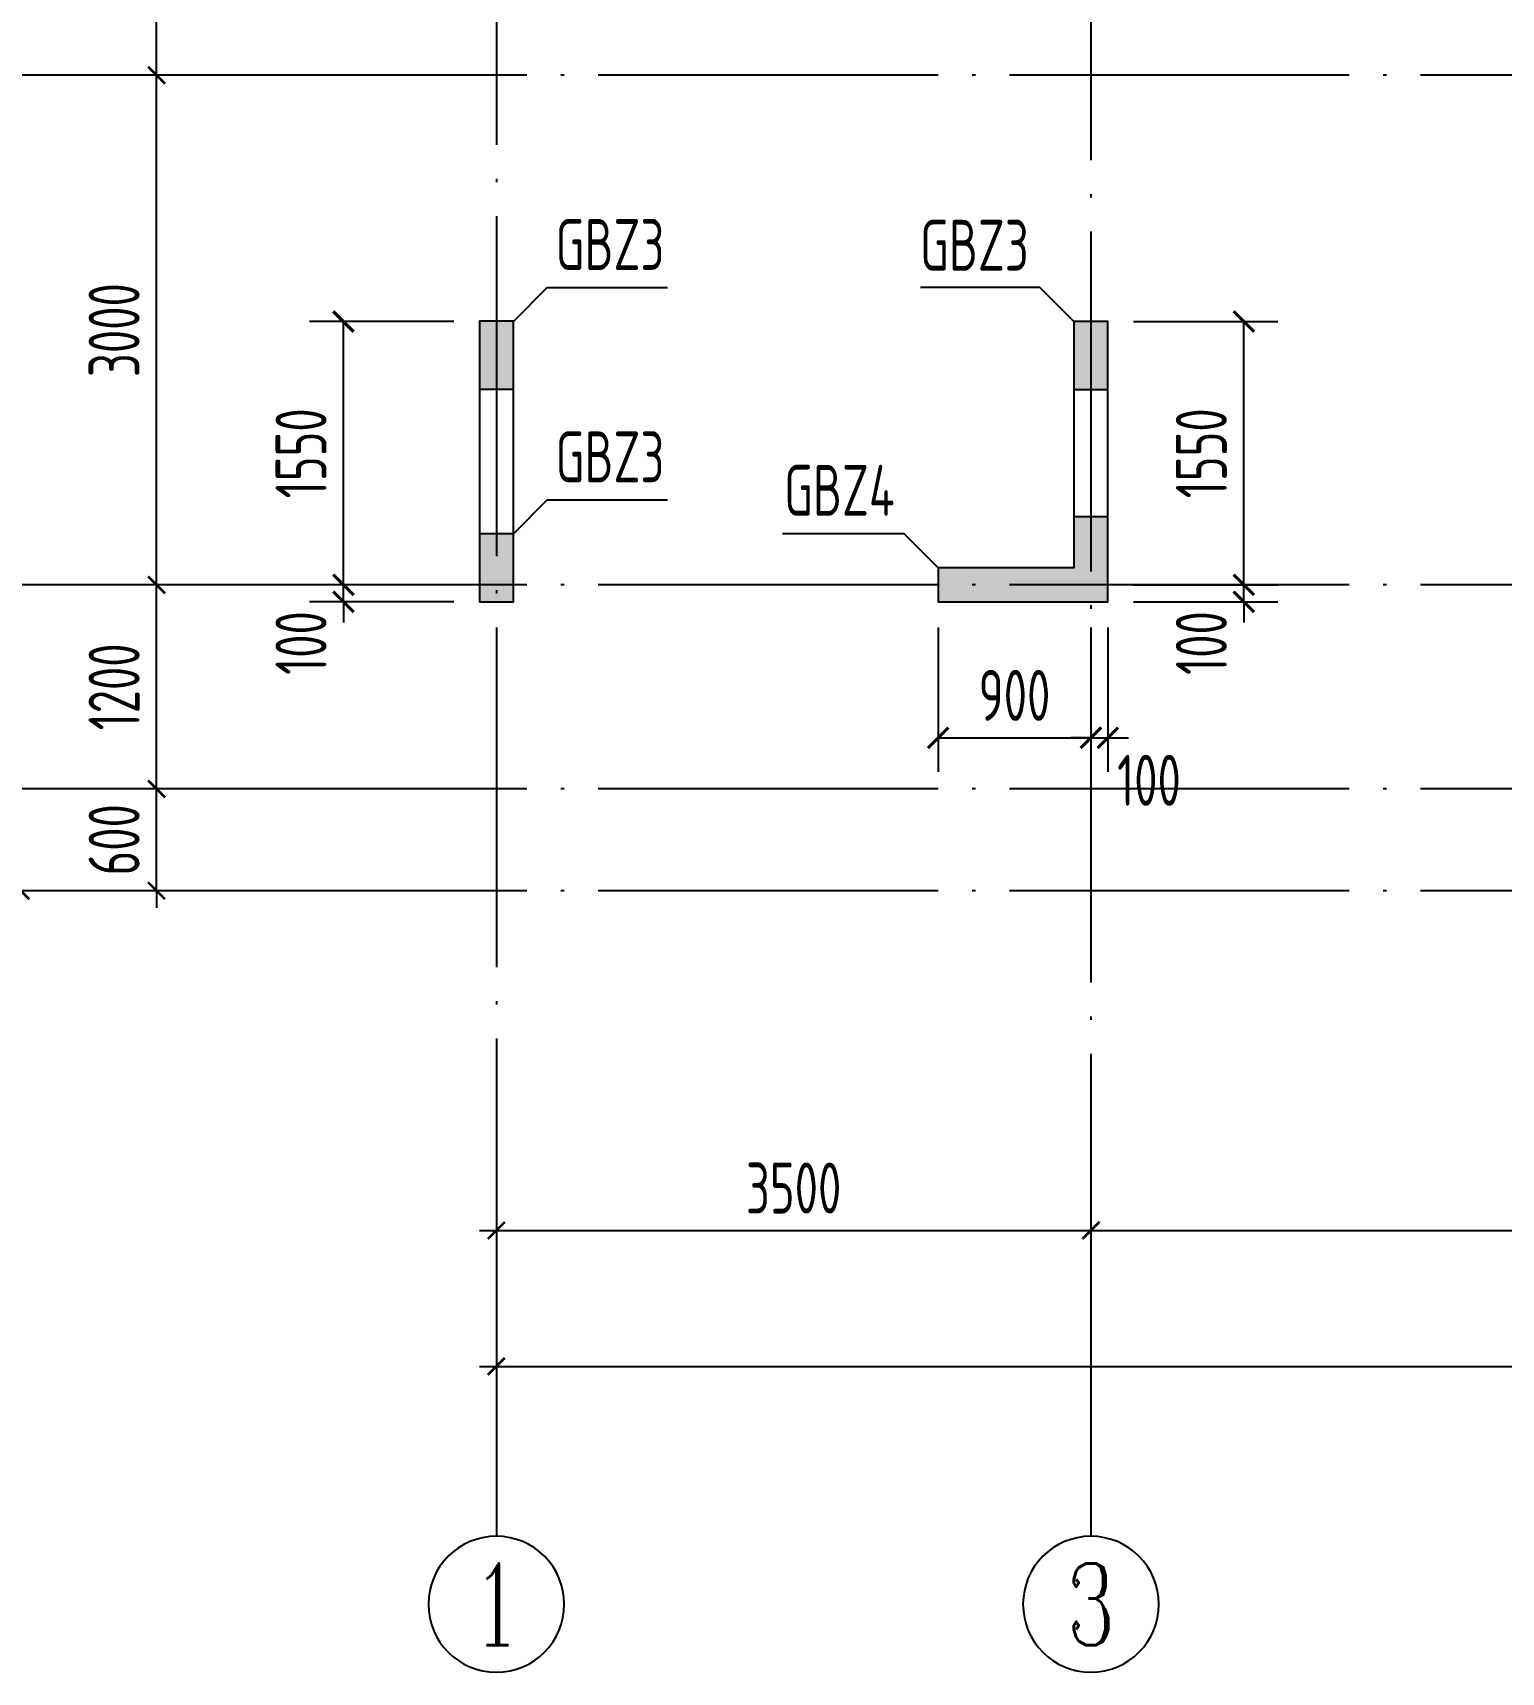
# Model space of a CAD drawing. Extents: x -668857 to 143095, y -247466 to 228182.
# Drawn here: x -330372 to -321728, y -11719 to -2069 of the extents above; entities that cross this region are included whole.
import ezdxf
from ezdxf.enums import TextEntityAlignment as Align

# ---------------------------------------------------------------- set-up
doc = ezdxf.new("R2010")
doc.units = 0
doc.header["$LTSCALE"] = 1000
doc.linetypes.add('DOTE', pattern=[2.42, 2, -0.2, 0.02, -0.2])
doc.layers.get('0').update_dxf_attribs({"linetype": 'CONTINUOUS'})
doc.layers.get('DEFPOINTS').update_dxf_attribs({"linetype": 'CONTINUOUS'})
for name, color, linetype in [('A-AXIS', 1, 'CONTINUOUS'), ('A-DOTE', 10, 'DOTE'), ('AXIS_NUM', 7, 'CONTINUOUS'), ('S-Q墙实线', 6, 'CONTINUOUS'), ('S-Q墙标注', 3, 'CONTINUOUS'), ('S-X详图填充', 252, 'CONTINUOUS'), ('S-X详图实线', 4, 'CONTINUOUS'), ('S-Y一般标注', 3, 'CONTINUOUS'), ('S-Z柱编号', 6, 'CONTINUOUS')]:
    doc.layers.add(name, color=color, linetype=linetype)
doc.styles.add('TSSD_Axis', font='complex.shx', dxfattribs={"width": 0.7, "bigfont": 'hztxt.shx'})
doc.styles.add('TSSD_DIMENSION', font='Tssdeng.shx', dxfattribs={"width": 0.7, "bigfont": 'tssdchn.shx'})
doc.styles.add('TSSD_REIN', font='tssdeng.shx', dxfattribs={"width": 0.7, "height": 300, "bigfont": 'tssdchn.shx'})
doc.styles.add('结构文字', font='zstxt.shx', dxfattribs={"width": 0.7, "bigfont": 'zshz.shx'})
doc.dimstyles.new('STRUCK', dxfattribs={"dimtxt": 400, "dimasz": 121, "dimexe": 200, "dimexo": 150, "dimgap": 115, "dimtad": 1, "dimdec": 0, "dimdsep": 46, "dimtxsty": '结构文字', "dimblk": 'ARCHTICK', "dimcen": 400, "dimclrd": 3, "dimclre": 3, "dimclrt": 7, "dimadec": 0, "dimazin": 0, "dimtfac": 1, "dimtdec": 0, "dimtix": 1, "dimtmove": 2, "dimatfit": 3, "dimldrblk": '_DIMX', "dimfxl": 0, "dimtolj": 1, "dimtzin": 0, "dimarcsym": 0})
doc.dimstyles.new('TSSD_100_100', dxfattribs={"dimtxt": 300, "dimasz": 100, "dimexe": 100, "dimexo": 250, "dimgap": 100, "dimtad": 1, "dimdec": 0, "dimzin": 0, "dimdsep": 46, "dimtxsty": 'TSSD_DIMENSION', "dimblk": 'ARCHTICK', "dimcen": 0, "dimdle": 100, "dimclrt": 7, "dimadec": 0, "dimazin": 0, "dimtfac": 1, "dimtdec": 0, "dimtix": 1, "dimtmove": 2, "dimatfit": 3, "dimldrblk": 'ARCHTICK', "dimfxl": 0, "dimtolj": 1, "dimtzin": 0, "dimarcsym": 0})

# ---------------------------------------------------------------- blocks, each defined once
blk = doc.blocks.new('_ArchTick')
at = {"color": 0, "linetype": 'ByBlock', "const_width": 0.15}
blk.add_lwpolyline([(-0.5, -0.5), (0.5, 0.5)], dxfattribs=at)
blk = doc.blocks.new('*D120')
at = {"layer": 'DEFPOINTS', "color": 0}
for p in [(2600, 5200), (3600, 5200), (3600, 4600)]:
    blk.add_point(p, dxfattribs=at)
at = {"layer": 'S-Y一般标注', "color": 0, "lineweight": -2}
for p, q in [((2600, 5200), (2600, 5300)), ((3350, 5200), (2500, 5200)), ((2600, 4600), (2600, 5200)), ((3350, 4600), (2500, 4600)), ((2600, 4600), (2600, 4500))]:
    blk.add_line(p, q, dxfattribs=at)
at = {"layer": 'S-Y一般标注', "color": 0, "lineweight": -2, "xscale": 100, "yscale": 100, "zscale": 100}
for p, rotation in [((2600, 5200), 270), ((2600, 4600), 90)]:
    blk.add_blockref('_ArchTick', p, dxfattribs=dict(at, rotation=rotation))
at = {"layer": 'S-Y一般标注', "color": 7, "insert": (2350, 4900), "char_height": 300, "attachment_point": 5, "rotation": 90, "style": 'TSSD_DIMENSION'}
blk.add_mtext('\\A1;600', dxfattribs=at)
blk = doc.blocks.new('*D121')
at = {"layer": 'DEFPOINTS', "color": 0}
for p in [(2600, 10900), (3600, 10900), (3600, 9400)]:
    blk.add_point(p, dxfattribs=at)
at = {"layer": 'S-Y一般标注', "color": 0, "lineweight": -2}
for p, q in [((2600, 9300), (2600, 11000)), ((3350, 10900), (2500, 10900)), ((3350, 9400), (2500, 9400))]:
    blk.add_line(p, q, dxfattribs=at)
at = {"layer": 'S-Y一般标注', "color": 0, "lineweight": -2, "xscale": 100, "yscale": 100, "zscale": 100}
for p, rotation in [((2600, 10900), 90), ((2600, 9400), 270)]:
    blk.add_blockref('_ArchTick', p, dxfattribs=dict(at, rotation=rotation))
at = {"layer": 'S-Y一般标注', "color": 7, "insert": (2350, 10150), "char_height": 300, "attachment_point": 5, "rotation": 90, "style": 'TSSD_DIMENSION'}
blk.add_mtext('\\A1;1500', dxfattribs=at)
blk = doc.blocks.new('*D126')
at = {"layer": 'DEFPOINTS', "color": 0}
for p in [(1800, 17150), (3600, 17150), (3600, 4600)]:
    blk.add_point(p, dxfattribs=at)
at = {"layer": 'S-Y一般标注', "color": 0, "lineweight": -2}
for p, q in [((1800, 4500), (1800, 17250)), ((3350, 17150), (1700, 17150)), ((3350, 4600), (1700, 4600))]:
    blk.add_line(p, q, dxfattribs=at)
at = {"layer": 'S-Y一般标注', "color": 0, "lineweight": -2, "xscale": 100, "yscale": 100, "zscale": 100}
for p, rotation in [((1800, 17150), 90), ((1800, 4600), 270)]:
    blk.add_blockref('_ArchTick', p, dxfattribs=dict(at, rotation=rotation))
at = {"layer": 'S-Y一般标注', "color": 7, "insert": (1550, 10875), "char_height": 300, "attachment_point": 5, "rotation": 90, "style": 'TSSD_DIMENSION'}
blk.add_mtext('\\A1;12550', dxfattribs=at)
blk = doc.blocks.new('*D128')
at = {"layer": 'DEFPOINTS', "color": 0}
for p in [(2600, 6400), (3600, 6400), (3600, 5200)]:
    blk.add_point(p, dxfattribs=at)
at = {"layer": 'S-Y一般标注', "color": 0, "lineweight": -2}
for p, q in [((2600, 5100), (2600, 6500)), ((3350, 6400), (2500, 6400)), ((3350, 5200), (2500, 5200))]:
    blk.add_line(p, q, dxfattribs=at)
at = {"layer": 'S-Y一般标注', "color": 0, "lineweight": -2, "xscale": 100, "yscale": 100, "zscale": 100}
for p, rotation in [((2600, 6400), 90), ((2600, 5200), 270)]:
    blk.add_blockref('_ArchTick', p, dxfattribs=dict(at, rotation=rotation))
at = {"layer": 'S-Y一般标注', "color": 7, "insert": (2350, 5800), "char_height": 300, "attachment_point": 5, "rotation": 90, "style": 'TSSD_DIMENSION'}
blk.add_mtext('\\A1;1200', dxfattribs=at)
blk = doc.blocks.new('*D129')
at = {"layer": 'DEFPOINTS', "color": 0}
for p in [(2600, 9400), (3600, 9400), (3600, 6400)]:
    blk.add_point(p, dxfattribs=at)
at = {"layer": 'S-Y一般标注', "color": 0, "lineweight": -2}
for p, q in [((2600, 6300), (2600, 9500)), ((3350, 9400), (2500, 9400)), ((3350, 6400), (2500, 6400))]:
    blk.add_line(p, q, dxfattribs=at)
at = {"layer": 'S-Y一般标注', "color": 0, "lineweight": -2, "xscale": 100, "yscale": 100, "zscale": 100}
for p, rotation in [((2600, 9400), 90), ((2600, 6400), 270)]:
    blk.add_blockref('_ArchTick', p, dxfattribs=dict(at, rotation=rotation))
at = {"layer": 'S-Y一般标注', "color": 7, "insert": (2350, 7900), "char_height": 300, "attachment_point": 5, "rotation": 90, "style": 'TSSD_DIMENSION'}
blk.add_mtext('\\A1;3000', dxfattribs=at)
blk = doc.blocks.new('ts_axno')
at = {"color": 0, "linetype": 'ByBlock', "lineweight": -2}
blk.add_circle((0, 0), 0.5, dxfattribs=at)
at = {"color": 0, "linetype": 'ByBlock', "lineweight": -2, "style": 'TSSD_Axis', "width": 0.7}
blk.add_attdef('A', text='', height=0.6, dxfattribs=at).set_placement((0, 0), align=Align.MIDDLE_CENTER)
blk = doc.blocks.new('*D134')
at = {"layer": 'DEFPOINTS', "color": 0}
for p in [(8100, 3600), (13900, 3600), (13900, 2600)]:
    blk.add_point(p, dxfattribs=at)
at = {"layer": 'S-Y一般标注', "color": 0, "lineweight": -2}
for p, q in [((8100, 3350), (8100, 2500)), ((13900, 3350), (13900, 2500)), ((8000, 2600), (14000, 2600))]:
    blk.add_line(p, q, dxfattribs=at)
at = {"layer": 'S-Y一般标注', "color": 0, "lineweight": -2, "xscale": 100, "yscale": 100, "zscale": 100, "rotation": 180}
blk.add_blockref('_ArchTick', (8100, 2600), dxfattribs=at)
at = {"layer": 'S-Y一般标注', "color": 0, "lineweight": -2, "xscale": 100, "yscale": 100, "zscale": 100}
blk.add_blockref('_ArchTick', (13900, 2600), dxfattribs=at)
at = {"layer": 'S-Y一般标注', "color": 7, "insert": (11000, 2850), "char_height": 300, "attachment_point": 5, "style": 'TSSD_DIMENSION'}
blk.add_mtext('\\A1;5800', dxfattribs=at)
blk = doc.blocks.new('*D142')
at = {"layer": 'DEFPOINTS', "color": 0}
for p in [(4600, 3600), (54600, 3600), (54600, 1800)]:
    blk.add_point(p, dxfattribs=at)
at = {"layer": 'S-Y一般标注', "color": 0, "lineweight": -2}
for p, q in [((4600, 3350), (4600, 1700)), ((54600, 3350), (54600, 1700)), ((4500, 1800), (54700, 1800))]:
    blk.add_line(p, q, dxfattribs=at)
at = {"layer": 'S-Y一般标注', "color": 0, "lineweight": -2, "xscale": 100, "yscale": 100, "zscale": 100, "rotation": 180}
blk.add_blockref('_ArchTick', (4600, 1800), dxfattribs=at)
at = {"layer": 'S-Y一般标注', "color": 0, "lineweight": -2, "xscale": 100, "yscale": 100, "zscale": 100}
blk.add_blockref('_ArchTick', (54600, 1800), dxfattribs=at)
at = {"layer": 'S-Y一般标注', "color": 7, "insert": (29600, 2050), "char_height": 300, "attachment_point": 5, "style": 'TSSD_DIMENSION'}
blk.add_mtext('\\A1;50000', dxfattribs=at)
blk = doc.blocks.new('*D144')
at = {"layer": 'DEFPOINTS', "color": 0}
for p in [(4600, 3600), (8100, 3600), (8100, 2600)]:
    blk.add_point(p, dxfattribs=at)
at = {"layer": 'S-Y一般标注', "color": 0, "lineweight": -2}
for p, q in [((4600, 3350), (4600, 2500)), ((8100, 3350), (8100, 2500)), ((4500, 2600), (8200, 2600))]:
    blk.add_line(p, q, dxfattribs=at)
at = {"layer": 'S-Y一般标注', "color": 0, "lineweight": -2, "xscale": 100, "yscale": 100, "zscale": 100, "rotation": 180}
blk.add_blockref('_ArchTick', (4600, 2600), dxfattribs=at)
at = {"layer": 'S-Y一般标注', "color": 0, "lineweight": -2, "xscale": 100, "yscale": 100, "zscale": 100}
blk.add_blockref('_ArchTick', (8100, 2600), dxfattribs=at)
at = {"layer": 'S-Y一般标注', "color": 7, "insert": (6350, 2850), "char_height": 300, "attachment_point": 5, "style": 'TSSD_DIMENSION'}
blk.add_mtext('\\A1;3500', dxfattribs=at)
blk = doc.blocks.new('*D1395')
at = {"layer": 'DEFPOINTS', "color": 0}
for p in [(-328542.9, -5319.3), (-327742.9, -5319.3), (-327742.9, -5419.3)]:
    blk.add_point(p, dxfattribs=at)
at = {"layer": 'S-Q墙标注', "color": 3, "lineweight": -2}
for p, q in [((-328542.9, -5319.3), (-328542.9, -5198.3)), ((-327892.9, -5319.3), (-328742.9, -5319.3)), ((-328542.9, -5419.3), (-328542.9, -5319.3)), ((-327892.9, -5419.3), (-328742.9, -5419.3)), ((-328542.9, -5419.3), (-328542.9, -5540.3))]:
    blk.add_line(p, q, dxfattribs=at)
at = {"layer": 'S-Q墙标注', "color": 3, "lineweight": -2, "xscale": 121, "yscale": 121, "zscale": 121}
for p, rotation in [((-328542.9, -5319.3), 270), ((-328542.9, -5419.3), 90)]:
    blk.add_blockref('_ArchTick', p, dxfattribs=dict(at, rotation=rotation))
at = {"layer": 'S-Q墙标注', "color": 7, "insert": (-328792.9, -5661.2), "char_height": 300, "attachment_point": 5, "rotation": 90, "style": 'TSSD_REIN'}
blk.add_mtext('\\A1;100', dxfattribs=at)
blk = doc.blocks.new('_DIMX')
blk.add_line((-150, 0), (150, 0))
at = {"const_width": 50}
blk.add_lwpolyline([(-70, -70), (70, 70)], dxfattribs=at)
blk = doc.blocks.new('*D1396')
at = {"layer": 'DEFPOINTS', "color": 0}
for p in [(-328542.9, -3769.4), (-327742.9, -3769.4), (-327742.9, -5319.3)]:
    blk.add_point(p, dxfattribs=at)
at = {"layer": 'S-Q墙标注', "color": 3, "lineweight": -2}
for p, q in [((-327892.9, -3769.4), (-328742.9, -3769.4)), ((-328542.9, -5319.3), (-328542.9, -3769.4)), ((-327892.9, -5319.3), (-328742.9, -5319.3))]:
    blk.add_line(p, q, dxfattribs=at)
at = {"layer": 'S-Q墙标注', "color": 3, "lineweight": -2, "xscale": 121, "yscale": 121, "zscale": 121}
for p, rotation in [((-328542.9, -3769.4), 90), ((-328542.9, -5319.3), 270)]:
    blk.add_blockref('_ArchTick', p, dxfattribs=dict(at, rotation=rotation))
at = {"layer": 'S-Q墙标注', "color": 7, "insert": (-328792.9, -4544.3), "char_height": 300, "attachment_point": 5, "rotation": 90, "style": 'TSSD_REIN'}
blk.add_mtext('\\A1;1550', dxfattribs=at)
blk = doc.blocks.new('*D1399')
at = {"layer": 'DEFPOINTS', "color": 0}
for p in [(-324042.9, -5319.3), (-323242.9, -5319.3), (-324042.9, -5419.3)]:
    blk.add_point(p, dxfattribs=at)
at = {"layer": 'S-Q墙标注', "color": 3, "lineweight": -2}
for p, q in [((-323242.9, -5319.3), (-323242.9, -5198.3)), ((-323892.9, -5319.3), (-323042.9, -5319.3)), ((-323242.9, -5419.3), (-323242.9, -5319.3)), ((-323892.9, -5419.3), (-323042.9, -5419.3)), ((-323242.9, -5419.3), (-323242.9, -5540.3))]:
    blk.add_line(p, q, dxfattribs=at)
at = {"layer": 'S-Q墙标注', "color": 3, "lineweight": -2, "xscale": 121, "yscale": 121, "zscale": 121}
for p, rotation in [((-323242.9, -5319.3), 270), ((-323242.9, -5419.3), 90)]:
    blk.add_blockref('_ArchTick', p, dxfattribs=dict(at, rotation=rotation))
at = {"layer": 'S-Q墙标注', "color": 7, "insert": (-323492.9, -5661.2), "char_height": 300, "attachment_point": 5, "rotation": 90, "style": 'TSSD_REIN'}
blk.add_mtext('\\A1;100', dxfattribs=at)
blk = doc.blocks.new('*D1400')
at = {"layer": 'DEFPOINTS', "color": 0}
for p in [(-324042.9, -3769.3), (-323242.9, -3769.3), (-324042.9, -5319.3)]:
    blk.add_point(p, dxfattribs=at)
at = {"layer": 'S-Q墙标注', "color": 3, "lineweight": -2}
for p, q in [((-323892.9, -3769.3), (-323042.9, -3769.3)), ((-323242.9, -5319.3), (-323242.9, -3769.3)), ((-323892.9, -5319.3), (-323042.9, -5319.3))]:
    blk.add_line(p, q, dxfattribs=at)
at = {"layer": 'S-Q墙标注', "color": 3, "lineweight": -2, "xscale": 121, "yscale": 121, "zscale": 121}
for p, rotation in [((-323242.9, -3769.3), 90), ((-323242.9, -5319.3), 270)]:
    blk.add_blockref('_ArchTick', p, dxfattribs=dict(at, rotation=rotation))
at = {"layer": 'S-Q墙标注', "color": 7, "insert": (-323492.9, -4544.3), "char_height": 300, "attachment_point": 5, "rotation": 90, "style": 'TSSD_REIN'}
blk.add_mtext('\\A1;1550', dxfattribs=at)
blk = doc.blocks.new('*D1401')
at = {"layer": 'DEFPOINTS', "color": 0}
for p in [(-325042.9, -5419.3), (-324142.9, -5419.3), (-324142.9, -6219.3)]:
    blk.add_point(p, dxfattribs=at)
at = {"layer": 'S-Q墙标注', "color": 3, "lineweight": -2}
for p, q in [((-325042.9, -5569.3), (-325042.9, -6419.3)), ((-324142.9, -5569.3), (-324142.9, -6419.3)), ((-325042.9, -6219.3), (-324142.9, -6219.3))]:
    blk.add_line(p, q, dxfattribs=at)
at = {"layer": 'S-Q墙标注', "color": 3, "lineweight": -2, "xscale": 121, "yscale": 121, "zscale": 121, "rotation": 180}
blk.add_blockref('_ArchTick', (-325042.9, -6219.3), dxfattribs=at)
at = {"layer": 'S-Q墙标注', "color": 3, "lineweight": -2, "xscale": 121, "yscale": 121, "zscale": 121}
blk.add_blockref('_ArchTick', (-324142.9, -6219.3), dxfattribs=at)
at = {"layer": 'S-Q墙标注', "color": 7, "insert": (-324592.9, -5969.3), "char_height": 300, "attachment_point": 5, "style": 'TSSD_REIN'}
blk.add_mtext('\\A1;900', dxfattribs=at)
blk = doc.blocks.new('*D1402')
at = {"layer": 'DEFPOINTS', "color": 0}
for p in [(-324142.9, -5419.3), (-324042.9, -5419.3), (-324042.9, -6219.3)]:
    blk.add_point(p, dxfattribs=at)
at = {"layer": 'S-Q墙标注', "color": 3, "lineweight": -2}
for p, q in [((-324142.9, -5569.3), (-324142.9, -6419.3)), ((-324042.9, -5569.3), (-324042.9, -6419.3)), ((-324142.9, -6219.3), (-324263.9, -6219.3)), ((-324142.9, -6219.3), (-324042.9, -6219.3)), ((-324042.9, -6219.3), (-323921.9, -6219.3))]:
    blk.add_line(p, q, dxfattribs=at)
at = {"layer": 'S-Q墙标注', "color": 3, "lineweight": -2, "xscale": 121, "yscale": 121, "zscale": 121}
blk.add_blockref('_ArchTick', (-324142.9, -6219.3), dxfattribs=at)
at = {"layer": 'S-Q墙标注', "color": 3, "lineweight": -2, "xscale": 121, "yscale": 121, "zscale": 121, "rotation": 180}
blk.add_blockref('_ArchTick', (-324042.9, -6219.3), dxfattribs=at)
at = {"layer": 'S-Q墙标注', "color": 7, "insert": (-323801, -6469.3), "char_height": 300, "attachment_point": 5, "style": 'TSSD_REIN'}
blk.add_mtext('\\A1;100', dxfattribs=at)
blk = doc.blocks.new('20210726.16395156')
at = {"layer": 'A-AXIS'}
for p, q in [((3600, 9400), (800, 9400)), ((3600, 6400), (800, 6400)), ((3600, 5200), (800, 5200)), ((3600, 4600), (800, 4600)), ((4600, 3600), (4600, 800)), ((8100, 3600), (8100, 800))]:
    blk.add_line(p, q, dxfattribs=at)
at = {"layer": 'A-DOTE'}
for p, q in [((4600, 18249.9), (4600, 3600)), ((8100, 10900), (8100, 3600)), ((55600, 9400), (3600, 9400)), ((55600, 6400), (3600, 6400)), ((55600, 5200), (3600, 5200)), ((55600, 4600), (3600, 4600))]:
    blk.add_line(p, q, dxfattribs=at)
at = {"layer": 'A-AXIS'}
ref = blk.add_blockref('ts_axno', (4600, 400), dxfattribs=dict(at, xscale=-800, yscale=800, zscale=800, rotation=180))
ref.add_attrib('1', '1', dxfattribs={"layer": 'AXIS_NUM', "height": 480, "style": 'TSSD_Axis', "width": 0.7}).set_placement((4600, 400), align=Align.MIDDLE_CENTER)
ref = blk.add_blockref('ts_axno', (8100, 400), dxfattribs=dict(at, xscale=-800, yscale=800, zscale=800, rotation=180))
ref.add_attrib('2', '3', dxfattribs={"layer": 'AXIS_NUM', "height": 480, "style": 'TSSD_Axis', "width": 0.7}).set_placement((8100, 400), align=Align.MIDDLE_CENTER)
at = {"layer": 'S-Y一般标注'}
for base, p1, p2, picture, middle in [((1800, 17150), (3600, 4600), (3600, 17150), '*D126', (1550, 10875)), ((2600, 10900), (3600, 9400), (3600, 10900), '*D121', (2350, 10150)), ((2600, 9400), (3600, 6400), (3600, 9400), '*D129', (2350, 7900)), ((2600, 6400), (3600, 5200), (3600, 6400), '*D128', (2350, 5800)), ((2600, 5200), (3600, 4600), (3600, 5200), '*D120', (2350, 4900))]:
    dim = blk.add_linear_dim(base=base, p1=p1, p2=p2, angle=90, dimstyle='TSSD_100_100', dxfattribs=at)
    dim.commit()
    dim.dimension.update_dxf_attribs({"geometry": picture, "text_midpoint": middle})
for base, p1, p2, picture, middle in [((54600, 1800), (4600, 3600), (54600, 3600), '*D142', (29600, 2050)), ((8100, 2600), (4600, 3600), (8100, 3600), '*D144', (6350, 2850)), ((13900, 2600), (8100, 3600), (13900, 3600), '*D134', (11000, 2850))]:
    dim = blk.add_linear_dim(base=base, p1=p1, p2=p2, dimstyle='TSSD_100_100', dxfattribs=at)
    dim.commit()
    dim.dimension.update_dxf_attribs({"geometry": picture, "text_midpoint": middle})

msp = doc.modelspace()

# ---------------------------------------------------------------- hatches: boundary and pattern name
at = {"layer": 'S-X详图填充'}
h = msp.add_hatch(color=256, dxfattribs=at)
h.dxf.hatch_style = 1
h.paths.add_polyline_path([(-327742.9, -4167.61), (-327542.9, -4167.61), (-327542.9, -3767.61), (-327742.9, -3767.61)])
h = msp.add_hatch(color=256, dxfattribs=at)
h.dxf.hatch_style = 1
h.paths.add_polyline_path([(-324242.9, -4169.32), (-324042.9, -4169.32), (-324042.9, -3769.32), (-324242.9, -3769.32)])
h = msp.add_hatch(color=256, dxfattribs=at)
h.dxf.hatch_style = 1
h.paths.add_polyline_path([(-324042.9, -4919.32), (-324242.9, -4919.32), (-324242.9, -5219.32), (-325042.9, -5219.32), (-325042.9, -5419.32), (-324042.9, -5419.32)])
h = msp.add_hatch(color=256, dxfattribs=at)
h.dxf.hatch_style = 1
h.paths.add_polyline_path([(-327542.9, -5019.32), (-327742.9, -5019.32), (-327742.9, -5419.32), (-327542.9, -5419.32)])

# ---------------------------------------------------------------- linework, layer by layer
at = {"layer": 'S-Q墙实线'}
msp.add_lwpolyline([(-327542.9, -5419.32), (-327542.9, -3767.61), (-327742.9, -3767.61), (-327742.9, -5419.32)], close=True, dxfattribs=at)
msp.add_lwpolyline([(-324942.91, -5219.32), (-325042.9, -5219.32), (-325042.9, -5419.32), (-324942.91, -5419.32), (-324042.9, -5419.32), (-324042.9, -3769.32), (-324242.9, -3769.32), (-324242.9, -5219.32), (-324942.91, -5219.32)], dxfattribs=at)
at = {"layer": 'S-X详图实线'}
for points in [[(-327742.9, -4167.61), (-327542.9, -4167.61), (-327542.9, -3767.61), (-327742.9, -3767.61), (-327742.9, -4167.61)], [(-324242.9, -4169.32), (-324042.9, -4169.32), (-324042.9, -3769.32), (-324242.9, -3769.32), (-324242.9, -4169.32)], [(-324042.9, -4919.32), (-324242.9, -4919.32), (-324242.9, -5219.32), (-325042.9, -5219.32), (-325042.9, -5419.32), (-324042.9, -5419.32), (-324042.9, -4919.32)], [(-327542.9, -5019.32), (-327742.9, -5019.32), (-327742.9, -5419.32), (-327542.9, -5419.32), (-327542.9, -5019.32)]]:
    msp.add_lwpolyline(points, close=True, dxfattribs=at)
at = {"layer": 'S-Z柱编号', "color": 7}
for points in [[(-327542.9, -3769.36), (-327342.9, -3569.36), (-326635.52, -3569.36)], [(-324242.9, -3769.32), (-324442.9, -3569.32), (-325146.77, -3569.32)], [(-327542.9, -5019.32), (-327342.9, -4819.32), (-326635.52, -4819.32)], [(-325042.9, -5219.32), (-325242.9, -5019.32), (-325958.12, -5019.32)]]:
    msp.add_lwpolyline(points, dxfattribs=at)

# ---------------------------------------------------------------- block references
at = {"layer": 'A-DOTE'}
msp.add_blockref('20210726.16395156', (-332242.91, -11719.37), dxfattribs=at)

# ---------------------------------------------------------------- texts
at = {"layer": 'S-Z柱编号', "color": 7, "style": 'TSSD_REIN', "width": 0.7}
for s, p in [('GBZ3', (-327293.92, -3555.62)), ('GBZ3', (-325148.67, -3560.04)), ('GBZ3', (-327293.92, -4805.58)), ('GBZ4', (-325948.67, -5002.48))]:
    msp.add_text(s, height=300, dxfattribs=at).set_placement(p, align=Align.BOTTOM_LEFT)

# ---------------------------------------------------------------- dimensions: what is measured, and where the dimension line sits
at = {"layer": 'S-Q墙标注'}
for base, p1, p2, picture, middle in [((-328542.9, -3769.36), (-327742.9, -5319.32), (-327742.9, -3769.36), '*D1396', (-328792.9, -4544.34)), ((-323242.9, -3769.32), (-324042.9, -5319.32), (-324042.9, -3769.32), '*D1400', (-323492.9, -4544.32))]:
    dim = msp.add_linear_dim(base=base, p1=p1, p2=p2, angle=90, dimstyle='STRUCK', override={"dimtxt": 300, "dimgap": 100, "dimtxsty": 'TSSD_REIN'}, dxfattribs=at)
    dim.commit()
    dim.dimension.update_dxf_attribs({"geometry": picture, "text_midpoint": middle})
for base, p1, p2, picture, middle in [((-328542.9, -5319.32), (-327742.9, -5419.32), (-327742.9, -5319.32), '*D1395', (-328792.9, -5661.24)), ((-323242.9, -5319.32), (-324042.9, -5419.32), (-324042.9, -5319.32), '*D1399', (-323492.9, -5661.24))]:
    dim = msp.add_linear_dim(base=base, p1=p1, p2=p2, angle=90, dimstyle='STRUCK', override={"dimtxt": 300, "dimgap": 100, "dimtxsty": 'TSSD_REIN'}, dxfattribs=at)
    dim.commit()
    dim.dimension.update_dxf_attribs({"geometry": picture, "text_midpoint": middle, "dimtype": 160})
dim = msp.add_linear_dim(base=(-324142.91, -6219.32), p1=(-325042.9, -5419.32), p2=(-324142.91, -5419.32), dimstyle='STRUCK', override={"dimtxt": 300, "dimgap": 100, "dimtxsty": 'TSSD_REIN'}, dxfattribs=at)
dim.commit()
dim.dimension.update_dxf_attribs({"geometry": '*D1401', "text_midpoint": (-324592.91, -5969.32)})
dim = msp.add_linear_dim(base=(-324042.9, -6219.32), p1=(-324142.91, -5419.32), p2=(-324042.9, -5419.32), dimstyle='STRUCK', override={"dimtxt": 300, "dimgap": 100, "dimtxsty": 'TSSD_REIN'}, dxfattribs=at)
dim.commit()
dim.dimension.update_dxf_attribs({"geometry": '*D1402', "text_midpoint": (-323800.98, -6469.32), "dimtype": 160})

doc.saveas('drawing.dxf')
